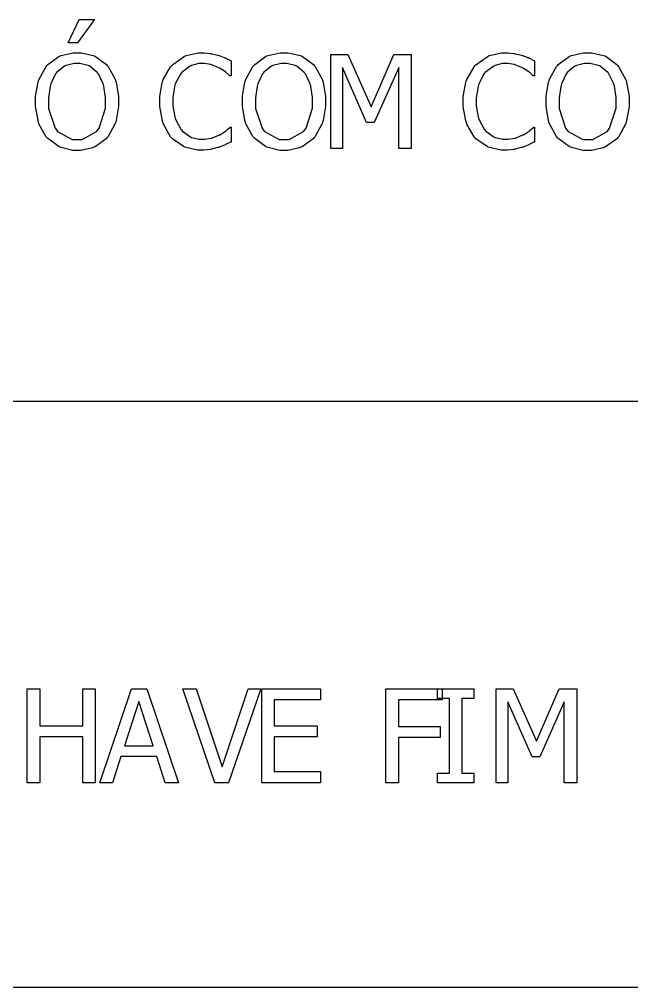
# Model space of a CAD drawing. Header units: millimetres. Extents: x 1974 to 2099, y 1386 to 1555.
# Drawn here: x 2086.35 to 2087.452, y 1484.588 to 1486.332 of the extents above; entities that cross this region are included whole.
import ezdxf

# ---------------------------------------------------------------- set-up
doc = ezdxf.new("R2010")
doc.units = ezdxf.units.MM
doc.layers.add('TEXTO', color=4, linetype='Continuous')

msp = doc.modelspace()

# ---------------------------------------------------------------- linework, layer by layer
at = {"layer": 'TEXTO', "color": 0}
for p, q in [((2086.4373, 1486.2897), (2086.4576, 1486.3321)), ((2086.4851, 1486.3321), (2086.4542, 1486.2897)), ((2086.4576, 1486.3321), (2086.4851, 1486.3321)), ((2086.4576, 1486.3321), (2086.4576, 1486.3321)), ((2086.4542, 1486.2897), (2086.4373, 1486.2897)), ((2086.4008, 1486.2511), (2086.4205, 1486.2653)), ((2086.4205, 1486.2653), (2086.4229, 1486.2663)), ((2086.4229, 1486.2663), (2086.4251, 1486.2673)), ((2086.4251, 1486.2673), (2086.4465, 1486.2721)), ((2086.4465, 1486.2721), (2086.4536, 1486.2721)), ((2086.4536, 1486.2721), (2086.4614, 1486.2721)), ((2086.4614, 1486.2721), (2086.4824, 1486.2673)), ((2086.4824, 1486.2673), (2086.4847, 1486.2662)), ((2086.4847, 1486.2662), (2086.487, 1486.2652)), ((2086.487, 1486.2652), (2086.5064, 1486.2511)), ((2086.6253, 1486.2504), (2086.6453, 1486.2647)), ((2086.6453, 1486.2647), (2086.6477, 1486.2657)), ((2086.6477, 1486.2657), (2086.6498, 1486.2668)), ((2086.6498, 1486.2668), (2086.6714, 1486.2717)), ((2086.6714, 1486.2717), (2086.6786, 1486.2717)), ((2086.6786, 1486.2717), (2086.6826, 1486.2717)), ((2086.6826, 1486.2717), (2086.6932, 1486.2707)), ((2086.6932, 1486.2707), (2086.6945, 1486.2704)), ((2086.6945, 1486.2704), (2086.6957, 1486.2702)), ((2086.6957, 1486.2702), (2086.7072, 1486.2676)), ((2086.7072, 1486.2676), (2086.7083, 1486.2673)), ((2086.7083, 1486.2673), (2086.7092, 1486.2671)), ((2086.7092, 1486.2671), (2086.7185, 1486.2635)), ((2086.7185, 1486.2635), (2086.7195, 1486.263)), ((2086.7195, 1486.263), (2086.7204, 1486.2626)), ((2086.7734, 1486.2511), (2086.7931, 1486.2653)), ((2086.7931, 1486.2653), (2086.7954, 1486.2663)), ((2086.7954, 1486.2663), (2086.7976, 1486.2673)), ((2086.7976, 1486.2673), (2086.819, 1486.2721)), ((2086.819, 1486.2721), (2086.8261, 1486.2721)), ((2086.8261, 1486.2721), (2086.8339, 1486.2721)), ((2086.8339, 1486.2721), (2086.855, 1486.2673)), ((2086.855, 1486.2673), (2086.8573, 1486.2662)), ((2086.8573, 1486.2662), (2086.8595, 1486.2652)), ((2086.8595, 1486.2652), (2086.8791, 1486.2511)), ((2086.9102, 1486.0997), (2086.9102, 1486.2686)), ((2086.9102, 1486.2686), (2086.9409, 1486.2686)), ((2086.9409, 1486.2686), (2086.9831, 1486.1746)), ((2086.9831, 1486.1746), (2087.0238, 1486.2686)), ((2087.0238, 1486.2686), (2087.055, 1486.2686)), ((2087.055, 1486.2686), (2087.055, 1486.0997)), ((2087.055, 1486.2686), (2087.055, 1486.2686)), ((2087.1717, 1486.2504), (2087.1917, 1486.2647)), ((2087.1917, 1486.2647), (2087.194, 1486.2657)), ((2087.194, 1486.2657), (2087.1963, 1486.2668)), ((2087.1963, 1486.2668), (2087.2178, 1486.2717)), ((2087.2178, 1486.2717), (2087.2249, 1486.2717)), ((2087.2249, 1486.2717), (2087.2289, 1486.2717)), ((2087.2289, 1486.2717), (2087.2397, 1486.2707)), ((2087.2397, 1486.2707), (2087.241, 1486.2704)), ((2087.241, 1486.2704), (2087.2422, 1486.2702)), ((2087.2422, 1486.2702), (2087.2537, 1486.2676)), ((2087.2537, 1486.2676), (2087.2548, 1486.2673)), ((2087.2548, 1486.2673), (2087.2556, 1486.2671)), ((2087.2556, 1486.2671), (2087.2649, 1486.2635)), ((2087.2649, 1486.2635), (2087.2659, 1486.263)), ((2087.2659, 1486.263), (2087.2668, 1486.2626)), ((2087.3198, 1486.2511), (2087.3395, 1486.2653)), ((2087.3395, 1486.2653), (2087.3417, 1486.2663)), ((2087.3417, 1486.2663), (2087.344, 1486.2673)), ((2087.344, 1486.2673), (2087.3655, 1486.2721)), ((2087.3655, 1486.2721), (2087.3726, 1486.2721)), ((2087.3726, 1486.2721), (2087.3804, 1486.2721)), ((2087.3804, 1486.2721), (2087.4014, 1486.2673)), ((2087.4014, 1486.2673), (2087.4037, 1486.2662)), ((2087.4037, 1486.2662), (2087.4059, 1486.2652)), ((2087.4059, 1486.2652), (2087.4254, 1486.2511)), ((2086.3851, 1486.2243), (2086.3977, 1486.2473)), ((2086.3977, 1486.2473), (2086.3993, 1486.2492)), ((2086.3993, 1486.2492), (2086.4008, 1486.2511)), ((2086.4308, 1486.2478), (2086.4173, 1486.2368)), ((2086.4324, 1486.2485), (2086.4308, 1486.2478)), ((2086.4339, 1486.2493), (2086.4324, 1486.2485)), ((2086.4484, 1486.2528), (2086.4339, 1486.2493)), ((2086.4537, 1486.2528), (2086.4484, 1486.2528)), ((2086.4586, 1486.2528), (2086.4537, 1486.2528)), ((2086.4734, 1486.2492), (2086.4586, 1486.2528)), ((2086.475, 1486.2484), (2086.4734, 1486.2492)), ((2086.4766, 1486.2478), (2086.475, 1486.2484)), ((2086.49, 1486.2367), (2086.4766, 1486.2478)), ((2086.5064, 1486.2511), (2086.5081, 1486.2492)), ((2086.5081, 1486.2492), (2086.5096, 1486.2473)), ((2086.5081, 1486.2492), (2086.5081, 1486.2492)), ((2086.5096, 1486.2473), (2086.5221, 1486.2245)), ((2086.6089, 1486.2236), (2086.622, 1486.2465)), ((2086.622, 1486.2465), (2086.6237, 1486.2484)), ((2086.6237, 1486.2484), (2086.6253, 1486.2504)), ((2086.6562, 1486.2475), (2086.6422, 1486.2365)), ((2086.6579, 1486.2481), (2086.6562, 1486.2475)), ((2086.6595, 1486.2489), (2086.6579, 1486.2481)), ((2086.6731, 1486.2525), (2086.6595, 1486.2489)), ((2086.6783, 1486.2525), (2086.6731, 1486.2525)), ((2086.6824, 1486.2525), (2086.6783, 1486.2525)), ((2086.6946, 1486.2507), (2086.6824, 1486.2525)), ((2086.696, 1486.2502), (2086.6946, 1486.2507)), ((2086.6972, 1486.2499), (2086.696, 1486.2502)), ((2086.7088, 1486.245), (2086.6972, 1486.2499)), ((2086.7204, 1486.2626), (2086.7298, 1486.2579)), ((2086.7298, 1486.2579), (2086.7308, 1486.2573)), ((2086.7308, 1486.2573), (2086.7308, 1486.2303)), ((2086.7577, 1486.2243), (2086.7702, 1486.2473)), ((2086.7702, 1486.2473), (2086.7718, 1486.2492)), ((2086.7718, 1486.2492), (2086.7734, 1486.2511)), ((2086.8034, 1486.2478), (2086.7899, 1486.2368)), ((2086.8049, 1486.2485), (2086.8034, 1486.2478)), ((2086.8063, 1486.2493), (2086.8049, 1486.2485)), ((2086.8209, 1486.2528), (2086.8063, 1486.2493)), ((2086.8263, 1486.2528), (2086.8209, 1486.2528)), ((2086.8311, 1486.2528), (2086.8263, 1486.2528)), ((2086.846, 1486.2492), (2086.8311, 1486.2528)), ((2086.8476, 1486.2484), (2086.846, 1486.2492)), ((2086.8491, 1486.2478), (2086.8476, 1486.2484)), ((2086.8625, 1486.2367), (2086.8491, 1486.2478)), ((2086.8791, 1486.2511), (2086.8807, 1486.2492)), ((2086.8807, 1486.2492), (2086.8822, 1486.2473)), ((2086.8807, 1486.2492), (2086.8807, 1486.2492)), ((2086.8822, 1486.2473), (2086.8946, 1486.2245)), ((2087.1552, 1486.2236), (2087.1683, 1486.2465)), ((2087.1683, 1486.2465), (2087.17, 1486.2484)), ((2087.17, 1486.2484), (2087.1717, 1486.2504)), ((2087.2027, 1486.2475), (2087.1886, 1486.2365)), ((2087.2043, 1486.2481), (2087.2027, 1486.2475)), ((2087.2059, 1486.2489), (2087.2043, 1486.2481)), ((2087.2197, 1486.2525), (2087.2059, 1486.2489)), ((2087.2248, 1486.2525), (2087.2197, 1486.2525)), ((2087.2289, 1486.2525), (2087.2248, 1486.2525)), ((2087.2411, 1486.2507), (2087.2289, 1486.2525)), ((2087.2423, 1486.2502), (2087.2411, 1486.2507)), ((2087.2436, 1486.2499), (2087.2423, 1486.2502)), ((2087.2553, 1486.245), (2087.2436, 1486.2499)), ((2087.2668, 1486.2626), (2087.2762, 1486.2579)), ((2087.2762, 1486.2579), (2087.2772, 1486.2573)), ((2087.2772, 1486.2573), (2087.2772, 1486.2303)), ((2087.3041, 1486.2243), (2087.3167, 1486.2473)), ((2087.3167, 1486.2473), (2087.3183, 1486.2492)), ((2087.3183, 1486.2492), (2087.3198, 1486.2511)), ((2087.3498, 1486.2478), (2087.3364, 1486.2368)), ((2087.3514, 1486.2485), (2087.3498, 1486.2478)), ((2087.3529, 1486.2493), (2087.3514, 1486.2485)), ((2087.3674, 1486.2528), (2087.3529, 1486.2493)), ((2087.3727, 1486.2528), (2087.3674, 1486.2528)), ((2087.3776, 1486.2528), (2087.3727, 1486.2528)), ((2087.3923, 1486.2492), (2087.3776, 1486.2528)), ((2087.394, 1486.2484), (2087.3923, 1486.2492)), ((2087.3955, 1486.2478), (2087.394, 1486.2484)), ((2087.409, 1486.2367), (2087.3955, 1486.2478)), ((2087.4254, 1486.2511), (2087.4271, 1486.2492)), ((2087.4271, 1486.2492), (2087.4286, 1486.2473)), ((2087.4271, 1486.2492), (2087.4271, 1486.2492)), ((2087.4286, 1486.2473), (2087.4411, 1486.2245)), ((2086.415, 1486.2339), (2086.4065, 1486.2158)), ((2086.4162, 1486.2352), (2086.415, 1486.2339)), ((2086.4173, 1486.2368), (2086.4162, 1486.2352)), ((2086.4912, 1486.2352), (2086.49, 1486.2367)), ((2086.4922, 1486.2339), (2086.4912, 1486.2352)), ((2086.5007, 1486.216), (2086.4922, 1486.2339)), ((2086.6398, 1486.2337), (2086.6305, 1486.2157)), ((2086.641, 1486.235), (2086.6398, 1486.2337)), ((2086.6422, 1486.2365), (2086.641, 1486.235)), ((2086.71, 1486.2445), (2086.7088, 1486.245)), ((2086.7111, 1486.2439), (2086.71, 1486.2445)), ((2086.7206, 1486.2376), (2086.7111, 1486.2439)), ((2086.7214, 1486.2369), (2086.7206, 1486.2376)), ((2086.7221, 1486.2363), (2086.7214, 1486.2369)), ((2086.7285, 1486.2307), (2086.7221, 1486.2363)), ((2086.729, 1486.2303), (2086.7285, 1486.2307)), ((2086.7308, 1486.2303), (2086.729, 1486.2303)), ((2086.7875, 1486.2339), (2086.7791, 1486.2158)), ((2086.7887, 1486.2352), (2086.7875, 1486.2339)), ((2086.7899, 1486.2368), (2086.7887, 1486.2352)), ((2086.8637, 1486.2352), (2086.8625, 1486.2367)), ((2086.8648, 1486.2339), (2086.8637, 1486.2352)), ((2086.8733, 1486.216), (2086.8648, 1486.2339)), ((2086.9749, 1486.1463), (2086.9312, 1486.2452)), ((2086.9312, 1486.2452), (2086.9312, 1486.0997)), ((2087.0326, 1486.2452), (2086.9885, 1486.1463)), ((2087.0326, 1486.0997), (2087.0326, 1486.2452)), ((2087.1861, 1486.2337), (2087.1769, 1486.2157)), ((2087.1874, 1486.235), (2087.1861, 1486.2337)), ((2087.1886, 1486.2365), (2087.1874, 1486.235)), ((2087.2564, 1486.2445), (2087.2553, 1486.245)), ((2087.2575, 1486.2439), (2087.2564, 1486.2445)), ((2087.267, 1486.2376), (2087.2575, 1486.2439)), ((2087.2677, 1486.2369), (2087.267, 1486.2376)), ((2087.2685, 1486.2363), (2087.2677, 1486.2369)), ((2087.2749, 1486.2307), (2087.2685, 1486.2363)), ((2087.2753, 1486.2303), (2087.2749, 1486.2307)), ((2087.2772, 1486.2303), (2087.2753, 1486.2303)), ((2087.334, 1486.2339), (2087.3255, 1486.2158)), ((2087.3352, 1486.2352), (2087.334, 1486.2339)), ((2087.3364, 1486.2368), (2087.3352, 1486.2352)), ((2087.4102, 1486.2352), (2087.409, 1486.2367)), ((2087.4112, 1486.2339), (2087.4102, 1486.2352)), ((2087.4197, 1486.216), (2087.4112, 1486.2339)), ((2086.379, 1486.1935), (2086.3834, 1486.219)), ((2086.3834, 1486.219), (2086.3843, 1486.2216)), ((2086.3843, 1486.2216), (2086.3851, 1486.2243)), ((2086.4053, 1486.2114), (2086.4024, 1486.191)), ((2086.4059, 1486.2136), (2086.4053, 1486.2114)), ((2086.4065, 1486.2158), (2086.4059, 1486.2136)), ((2086.5014, 1486.2138), (2086.5007, 1486.216)), ((2086.5019, 1486.2117), (2086.5014, 1486.2138)), ((2086.505, 1486.1916), (2086.5019, 1486.2117)), ((2086.5221, 1486.2245), (2086.5231, 1486.2217)), ((2086.5231, 1486.2217), (2086.524, 1486.219)), ((2086.524, 1486.219), (2086.5284, 1486.1929)), ((2086.6025, 1486.1933), (2086.607, 1486.2183)), ((2086.607, 1486.2183), (2086.608, 1486.2209)), ((2086.608, 1486.2209), (2086.6089, 1486.2236)), ((2086.6292, 1486.2113), (2086.6259, 1486.1909)), ((2086.6298, 1486.2134), (2086.6292, 1486.2113)), ((2086.6305, 1486.2157), (2086.6298, 1486.2134)), ((2086.7516, 1486.1935), (2086.7559, 1486.219)), ((2086.7559, 1486.219), (2086.7568, 1486.2216)), ((2086.7568, 1486.2216), (2086.7577, 1486.2243)), ((2086.7778, 1486.2114), (2086.7749, 1486.191)), ((2086.7785, 1486.2136), (2086.7778, 1486.2114)), ((2086.7791, 1486.2158), (2086.7785, 1486.2136)), ((2086.874, 1486.2138), (2086.8733, 1486.216)), ((2086.8746, 1486.2117), (2086.874, 1486.2138)), ((2086.8776, 1486.1916), (2086.8746, 1486.2117)), ((2086.8946, 1486.2245), (2086.8956, 1486.2217)), ((2086.8956, 1486.2217), (2086.8965, 1486.219)), ((2086.8965, 1486.219), (2086.901, 1486.1929)), ((2087.149, 1486.1933), (2087.1533, 1486.2183)), ((2087.1533, 1486.2183), (2087.1543, 1486.2209)), ((2087.1543, 1486.2209), (2087.1552, 1486.2236)), ((2087.1757, 1486.2113), (2087.1724, 1486.1909)), ((2087.1764, 1486.2134), (2087.1757, 1486.2113)), ((2087.1769, 1486.2157), (2087.1764, 1486.2134)), ((2087.2979, 1486.1935), (2087.3023, 1486.219)), ((2087.3023, 1486.219), (2087.3033, 1486.2216)), ((2087.3033, 1486.2216), (2087.3041, 1486.2243)), ((2087.3243, 1486.2114), (2087.3213, 1486.191)), ((2087.3249, 1486.2136), (2087.3243, 1486.2114)), ((2087.3255, 1486.2158), (2087.3249, 1486.2136)), ((2087.4204, 1486.2138), (2087.4197, 1486.216)), ((2087.4209, 1486.2117), (2087.4204, 1486.2138)), ((2087.424, 1486.1916), (2087.4209, 1486.2117)), ((2087.4411, 1486.2245), (2087.442, 1486.2217)), ((2087.442, 1486.2217), (2087.4429, 1486.219)), ((2087.4429, 1486.219), (2087.4473, 1486.1929)), ((2086.379, 1486.1841), (2086.379, 1486.1935)), ((2086.6025, 1486.184), (2086.6025, 1486.1933)), ((2086.7516, 1486.1841), (2086.7516, 1486.1935)), ((2087.149, 1486.184), (2087.149, 1486.1933)), ((2087.2979, 1486.1841), (2087.2979, 1486.1935)), ((2086.379, 1486.1756), (2086.379, 1486.1841)), ((2086.4024, 1486.191), (2086.4024, 1486.1841)), ((2086.4024, 1486.1841), (2086.4024, 1486.1714)), ((2086.505, 1486.1841), (2086.505, 1486.1916)), ((2086.505, 1486.1722), (2086.505, 1486.1841)), ((2086.505, 1486.1841), (2086.505, 1486.1841)), ((2086.5284, 1486.1929), (2086.5284, 1486.1841)), ((2086.5284, 1486.1841), (2086.5284, 1486.1749)), ((2086.6025, 1486.1753), (2086.6025, 1486.184)), ((2086.6259, 1486.1909), (2086.6259, 1486.184)), ((2086.6259, 1486.184), (2086.6259, 1486.1765)), ((2086.6259, 1486.1765), (2086.6294, 1486.1563)), ((2086.7516, 1486.1756), (2086.7516, 1486.1841)), ((2086.7749, 1486.191), (2086.7749, 1486.1841)), ((2086.7749, 1486.1841), (2086.7749, 1486.1714)), ((2086.8776, 1486.1841), (2086.8776, 1486.1916)), ((2086.8776, 1486.1722), (2086.8776, 1486.1841)), ((2086.8776, 1486.1841), (2086.8776, 1486.1841)), ((2086.901, 1486.1929), (2086.901, 1486.1841)), ((2086.901, 1486.1841), (2086.901, 1486.1749)), ((2087.149, 1486.1753), (2087.149, 1486.184)), ((2087.1724, 1486.1909), (2087.1724, 1486.184)), ((2087.1724, 1486.184), (2087.1724, 1486.1765)), ((2087.1724, 1486.1765), (2087.1758, 1486.1563)), ((2087.2979, 1486.1756), (2087.2979, 1486.1841)), ((2087.3213, 1486.191), (2087.3213, 1486.1841)), ((2087.3213, 1486.1841), (2087.3213, 1486.1714)), ((2087.424, 1486.1841), (2087.424, 1486.1916)), ((2087.424, 1486.1722), (2087.424, 1486.1841)), ((2087.424, 1486.1841), (2087.424, 1486.1841)), ((2087.4473, 1486.1929), (2087.4473, 1486.1841)), ((2087.4473, 1486.1841), (2087.4473, 1486.1749)), ((2086.3834, 1486.1498), (2086.379, 1486.1756)), ((2086.4024, 1486.1714), (2086.4139, 1486.1363)), ((2086.4934, 1486.1363), (2086.505, 1486.1722)), ((2086.5284, 1486.1749), (2086.524, 1486.1498)), ((2086.6072, 1486.1491), (2086.6025, 1486.1753)), ((2086.7559, 1486.1498), (2086.7516, 1486.1756)), ((2086.7749, 1486.1714), (2086.7866, 1486.1363)), ((2086.8659, 1486.1363), (2086.8776, 1486.1722)), ((2086.901, 1486.1749), (2086.8966, 1486.1498)), ((2087.1536, 1486.1491), (2087.149, 1486.1753)), ((2087.3023, 1486.1498), (2087.2979, 1486.1756)), ((2087.3213, 1486.1714), (2087.3329, 1486.1363)), ((2087.4124, 1486.1363), (2087.424, 1486.1722)), ((2087.4473, 1486.1749), (2087.443, 1486.1498)), ((2086.3843, 1486.147), (2086.3834, 1486.1498)), ((2086.385, 1486.1442), (2086.3843, 1486.147)), ((2086.3975, 1486.1211), (2086.385, 1486.1442)), ((2086.5223, 1486.1444), (2086.5097, 1486.1211)), ((2086.5232, 1486.147), (2086.5223, 1486.1444)), ((2086.524, 1486.1498), (2086.5232, 1486.147)), ((2086.6082, 1486.1463), (2086.6072, 1486.1491)), ((2086.609, 1486.1436), (2086.6082, 1486.1463)), ((2086.622, 1486.1207), (2086.609, 1486.1436)), ((2086.6294, 1486.1563), (2086.6301, 1486.1541)), ((2086.6301, 1486.1541), (2086.6308, 1486.1521)), ((2086.6308, 1486.1521), (2086.6403, 1486.1344)), ((2086.7568, 1486.147), (2086.7559, 1486.1498)), ((2086.7577, 1486.1442), (2086.7568, 1486.147)), ((2086.7701, 1486.1211), (2086.7577, 1486.1442)), ((2086.8948, 1486.1444), (2086.8822, 1486.1211)), ((2086.8957, 1486.147), (2086.8948, 1486.1444)), ((2086.8966, 1486.1498), (2086.8957, 1486.147)), ((2086.9885, 1486.1463), (2086.9749, 1486.1463)), ((2087.1545, 1486.1463), (2087.1536, 1486.1491)), ((2087.1555, 1486.1436), (2087.1545, 1486.1463)), ((2087.1684, 1486.1207), (2087.1555, 1486.1436)), ((2087.1758, 1486.1563), (2087.1766, 1486.1541)), ((2087.1766, 1486.1541), (2087.1772, 1486.1521)), ((2087.1772, 1486.1521), (2087.1867, 1486.1344)), ((2087.3032, 1486.147), (2087.3023, 1486.1498)), ((2087.3041, 1486.1442), (2087.3032, 1486.147)), ((2087.3165, 1486.1211), (2087.3041, 1486.1442)), ((2087.4413, 1486.1444), (2087.4287, 1486.1211)), ((2087.4422, 1486.147), (2087.4413, 1486.1444)), ((2087.443, 1486.1498), (2087.4422, 1486.147)), ((2086.4139, 1486.1363), (2086.4163, 1486.1332)), ((2086.4163, 1486.1332), (2086.4186, 1486.1303)), ((2086.4186, 1486.1303), (2086.4449, 1486.1156)), ((2086.4631, 1486.1156), (2086.4888, 1486.1303)), ((2086.4888, 1486.1303), (2086.4912, 1486.1332)), ((2086.4912, 1486.1332), (2086.4934, 1486.1363)), ((2086.6403, 1486.1344), (2086.6416, 1486.133)), ((2086.6416, 1486.133), (2086.6428, 1486.1316)), ((2086.6428, 1486.1316), (2086.6565, 1486.1211)), ((2086.6977, 1486.1188), (2086.71, 1486.1239)), ((2086.71, 1486.1239), (2086.7111, 1486.1244)), ((2086.7111, 1486.1244), (2086.7121, 1486.125)), ((2086.7121, 1486.125), (2086.7211, 1486.131)), ((2086.7211, 1486.131), (2086.7219, 1486.1316)), ((2086.7219, 1486.1316), (2086.7226, 1486.1323)), ((2086.7226, 1486.1323), (2086.7285, 1486.1375)), ((2086.7285, 1486.1375), (2086.729, 1486.1379)), ((2086.729, 1486.1379), (2086.7308, 1486.1379)), ((2086.7308, 1486.1379), (2086.7308, 1486.1111)), ((2086.7866, 1486.1363), (2086.7889, 1486.1332)), ((2086.7889, 1486.1332), (2086.7911, 1486.1303)), ((2086.7911, 1486.1303), (2086.8174, 1486.1156)), ((2086.8356, 1486.1156), (2086.8614, 1486.1303)), ((2086.8614, 1486.1303), (2086.8637, 1486.1332)), ((2086.8637, 1486.1332), (2086.8659, 1486.1363)), ((2087.1867, 1486.1344), (2087.188, 1486.133)), ((2087.188, 1486.133), (2087.1892, 1486.1316)), ((2087.1892, 1486.1316), (2087.203, 1486.1211)), ((2087.2442, 1486.1188), (2087.2564, 1486.1239)), ((2087.2564, 1486.1239), (2087.2576, 1486.1244)), ((2087.2576, 1486.1244), (2087.2585, 1486.125)), ((2087.2585, 1486.125), (2087.2675, 1486.131)), ((2087.2675, 1486.131), (2087.2683, 1486.1316)), ((2087.2683, 1486.1316), (2087.269, 1486.1323)), ((2087.269, 1486.1323), (2087.2751, 1486.1375)), ((2087.2751, 1486.1375), (2087.2755, 1486.1379)), ((2087.2755, 1486.1379), (2087.2772, 1486.1379)), ((2087.2772, 1486.1379), (2087.2772, 1486.1111)), ((2087.3329, 1486.1363), (2087.3353, 1486.1332)), ((2087.3353, 1486.1332), (2087.3376, 1486.1303)), ((2087.3376, 1486.1303), (2087.3639, 1486.1156)), ((2087.3821, 1486.1156), (2087.4078, 1486.1303)), ((2087.4078, 1486.1303), (2087.4101, 1486.1332)), ((2087.4101, 1486.1332), (2087.4124, 1486.1363)), ((2086.3992, 1486.1192), (2086.3975, 1486.1211)), ((2086.4008, 1486.1174), (2086.3992, 1486.1192)), ((2086.4205, 1486.103), (2086.4008, 1486.1174)), ((2086.4449, 1486.1156), (2086.4537, 1486.1156)), ((2086.4537, 1486.1156), (2086.4631, 1486.1156)), ((2086.5063, 1486.1172), (2086.4862, 1486.1028)), ((2086.5081, 1486.1192), (2086.5063, 1486.1172)), ((2086.5097, 1486.1211), (2086.5081, 1486.1192)), ((2086.6238, 1486.1188), (2086.622, 1486.1207)), ((2086.6254, 1486.117), (2086.6238, 1486.1188)), ((2086.6454, 1486.1032), (2086.6254, 1486.117)), ((2086.6565, 1486.1211), (2086.6581, 1486.1203)), ((2086.6581, 1486.1203), (2086.6597, 1486.1196)), ((2086.6597, 1486.1196), (2086.6736, 1486.1161)), ((2086.6736, 1486.1161), (2086.6783, 1486.1161)), ((2086.6783, 1486.1161), (2086.6828, 1486.1161)), ((2086.6828, 1486.1161), (2086.6949, 1486.118)), ((2086.6949, 1486.118), (2086.6964, 1486.1184)), ((2086.6964, 1486.1184), (2086.6977, 1486.1188)), ((2086.7202, 1486.1062), (2086.7193, 1486.1058)), ((2086.7209, 1486.1066), (2086.7202, 1486.1062)), ((2086.7298, 1486.1108), (2086.7209, 1486.1066)), ((2086.7308, 1486.1111), (2086.7298, 1486.1108)), ((2086.7717, 1486.1192), (2086.7701, 1486.1211)), ((2086.7734, 1486.1174), (2086.7717, 1486.1192)), ((2086.793, 1486.103), (2086.7734, 1486.1174)), ((2086.8174, 1486.1156), (2086.8263, 1486.1156)), ((2086.8263, 1486.1156), (2086.8356, 1486.1156)), ((2086.8789, 1486.1172), (2086.8587, 1486.1028)), ((2086.8807, 1486.1192), (2086.8789, 1486.1172)), ((2086.8822, 1486.1211), (2086.8807, 1486.1192)), ((2087.1702, 1486.1188), (2087.1684, 1486.1207)), ((2087.1718, 1486.117), (2087.1702, 1486.1188)), ((2087.1918, 1486.1032), (2087.1718, 1486.117)), ((2087.203, 1486.1211), (2087.2046, 1486.1203)), ((2087.2046, 1486.1203), (2087.2061, 1486.1196)), ((2087.2061, 1486.1196), (2087.2201, 1486.1161)), ((2087.2201, 1486.1161), (2087.2248, 1486.1161)), ((2087.2248, 1486.1161), (2087.2292, 1486.1161)), ((2087.2292, 1486.1161), (2087.2413, 1486.118)), ((2087.2413, 1486.118), (2087.2428, 1486.1184)), ((2087.2428, 1486.1184), (2087.2442, 1486.1188)), ((2087.2667, 1486.1062), (2087.2658, 1486.1058)), ((2087.2675, 1486.1066), (2087.2667, 1486.1062)), ((2087.2762, 1486.1108), (2087.2675, 1486.1066)), ((2087.2772, 1486.1111), (2087.2762, 1486.1108)), ((2087.3181, 1486.1192), (2087.3165, 1486.1211)), ((2087.3198, 1486.1174), (2087.3181, 1486.1192)), ((2087.3395, 1486.103), (2087.3198, 1486.1174)), ((2087.3639, 1486.1156), (2087.3727, 1486.1156)), ((2087.3727, 1486.1156), (2087.3821, 1486.1156)), ((2087.4253, 1486.1172), (2087.4052, 1486.1028)), ((2087.4271, 1486.1192), (2087.4253, 1486.1172)), ((2087.4287, 1486.1211), (2087.4271, 1486.1192)), ((2086.4228, 1486.102), (2086.4205, 1486.103)), ((2086.425, 1486.1011), (2086.4228, 1486.102)), ((2086.4458, 1486.0962), (2086.425, 1486.1011)), ((2086.4536, 1486.0962), (2086.4458, 1486.0962)), ((2086.4606, 1486.0962), (2086.4536, 1486.0962)), ((2086.4817, 1486.101), (2086.4606, 1486.0962)), ((2086.484, 1486.1018), (2086.4817, 1486.101)), ((2086.4862, 1486.1028), (2086.484, 1486.1018)), ((2086.6477, 1486.1022), (2086.6454, 1486.1032)), ((2086.6501, 1486.1013), (2086.6477, 1486.1022)), ((2086.6705, 1486.0967), (2086.6501, 1486.1013)), ((2086.6782, 1486.0967), (2086.6705, 1486.0967)), ((2086.682, 1486.0967), (2086.6782, 1486.0967)), ((2086.6782, 1486.0967), (2086.6782, 1486.0967)), ((2086.6936, 1486.0977), (2086.682, 1486.0967)), ((2086.6946, 1486.0979), (2086.6936, 1486.0977)), ((2086.6956, 1486.0982), (2086.6946, 1486.0979)), ((2086.707, 1486.1012), (2086.6956, 1486.0982)), ((2086.7083, 1486.1015), (2086.707, 1486.1012)), ((2086.7094, 1486.102), (2086.7083, 1486.1015)), ((2086.7193, 1486.1058), (2086.7094, 1486.102)), ((2086.7953, 1486.102), (2086.793, 1486.103)), ((2086.7975, 1486.1011), (2086.7953, 1486.102)), ((2086.8184, 1486.0962), (2086.7975, 1486.1011)), ((2086.8261, 1486.0962), (2086.8184, 1486.0962)), ((2086.8332, 1486.0962), (2086.8261, 1486.0962)), ((2086.8542, 1486.101), (2086.8332, 1486.0962)), ((2086.8565, 1486.1018), (2086.8542, 1486.101)), ((2086.8587, 1486.1028), (2086.8565, 1486.1018)), ((2086.9312, 1486.0997), (2086.9102, 1486.0997)), ((2087.055, 1486.0997), (2087.0326, 1486.0997)), ((2087.1942, 1486.1022), (2087.1918, 1486.1032)), ((2087.1964, 1486.1013), (2087.1942, 1486.1022)), ((2087.2171, 1486.0967), (2087.1964, 1486.1013)), ((2087.2247, 1486.0967), (2087.2171, 1486.0967)), ((2087.2285, 1486.0967), (2087.2247, 1486.0967)), ((2087.2247, 1486.0967), (2087.2247, 1486.0967)), ((2087.24, 1486.0977), (2087.2285, 1486.0967)), ((2087.2411, 1486.0979), (2087.24, 1486.0977)), ((2087.242, 1486.0982), (2087.2411, 1486.0979)), ((2087.2535, 1486.1012), (2087.242, 1486.0982)), ((2087.2548, 1486.1015), (2087.2535, 1486.1012)), ((2087.2559, 1486.102), (2087.2548, 1486.1015)), ((2087.2658, 1486.1058), (2087.2559, 1486.102)), ((2087.3417, 1486.102), (2087.3395, 1486.103)), ((2087.344, 1486.1011), (2087.3417, 1486.102)), ((2087.3649, 1486.0962), (2087.344, 1486.1011)), ((2087.3726, 1486.0962), (2087.3649, 1486.0962)), ((2087.3796, 1486.0962), (2087.3726, 1486.0962)), ((2087.4007, 1486.101), (2087.3796, 1486.0962)), ((2087.403, 1486.1018), (2087.4007, 1486.101)), ((2087.4052, 1486.1028), (2087.403, 1486.1018)), ((2098.7779, 1485.644), (2069.8934, 1485.644)), ((2086.3639, 1484.9573), (2086.3639, 1485.1262)), ((2086.3639, 1485.1262), (2086.3863, 1485.1262)), ((2086.3863, 1485.1262), (2086.3863, 1485.0599)), ((2086.464, 1485.0599), (2086.464, 1485.1262)), ((2086.464, 1485.1262), (2086.4865, 1485.1262)), ((2086.4865, 1485.1262), (2086.4865, 1484.9573)), ((2086.4865, 1485.1262), (2086.4865, 1485.1262)), ((2086.4947, 1484.9573), (2086.5516, 1485.1262)), ((2086.5516, 1485.1262), (2086.5792, 1485.1262)), ((2086.5792, 1485.1262), (2086.6362, 1484.9573)), ((2086.7019, 1484.9573), (2086.6439, 1485.1262)), ((2086.6439, 1485.1262), (2086.6679, 1485.1262)), ((2086.6679, 1485.1262), (2086.7146, 1484.986)), ((2086.7146, 1484.986), (2086.7614, 1485.1262)), ((2086.7842, 1485.1262), (2086.7261, 1484.9573)), ((2086.7614, 1485.1262), (2086.7842, 1485.1262)), ((2086.7614, 1485.1262), (2086.7614, 1485.1262)), ((2086.7861, 1484.9573), (2086.7861, 1485.1262)), ((2086.7861, 1485.1262), (2086.8917, 1485.1262)), ((2086.8917, 1485.1262), (2086.8917, 1485.1063)), ((2087.0095, 1484.9573), (2087.0095, 1485.1262)), ((2087.0095, 1485.1262), (2087.1106, 1485.1262)), ((2087.1024, 1485.109), (2087.1024, 1485.1262)), ((2087.1024, 1485.1262), (2087.1679, 1485.1262)), ((2087.1106, 1485.1262), (2087.1106, 1485.1063)), ((2087.1106, 1485.1262), (2087.1106, 1485.1262)), ((2087.1679, 1485.1262), (2087.1679, 1485.109)), ((2087.2083, 1484.9573), (2087.2083, 1485.1262)), ((2087.2083, 1485.1262), (2087.2389, 1485.1262)), ((2087.2389, 1485.1262), (2087.281, 1485.0322)), ((2087.281, 1485.0322), (2087.3218, 1485.1262)), ((2087.3218, 1485.1262), (2087.3531, 1485.1262)), ((2087.3531, 1485.1262), (2087.3531, 1484.9573)), ((2087.3531, 1485.1262), (2087.3531, 1485.1262)), ((2086.5648, 1485.1033), (2086.5389, 1485.0237)), ((2086.5909, 1485.0237), (2086.5648, 1485.1033)), ((2086.8917, 1485.1063), (2086.8086, 1485.1063)), ((2086.8086, 1485.1063), (2086.8086, 1485.0599)), ((2087.1106, 1485.1063), (2087.032, 1485.1063)), ((2087.032, 1485.1063), (2087.032, 1485.0586)), ((2087.124, 1485.109), (2087.1024, 1485.109)), ((2087.124, 1484.9745), (2087.124, 1485.109)), ((2087.1679, 1485.109), (2087.1464, 1485.109)), ((2087.1464, 1485.109), (2087.1464, 1484.9745)), ((2087.2729, 1485.0039), (2087.2292, 1485.1028)), ((2087.2292, 1485.1028), (2087.2292, 1484.9573)), ((2087.3305, 1485.1028), (2087.2865, 1485.0039)), ((2087.3305, 1484.9573), (2087.3305, 1485.1028)), ((2086.3863, 1485.0599), (2086.464, 1485.0599)), ((2086.8086, 1485.0599), (2086.886, 1485.0599)), ((2086.886, 1485.0599), (2086.886, 1485.0401)), ((2087.032, 1485.0586), (2087.1073, 1485.0586)), ((2087.1073, 1485.0586), (2087.1073, 1485.0387)), ((2086.464, 1485.0401), (2086.3863, 1485.0401)), ((2086.3863, 1485.0401), (2086.3863, 1484.9573)), ((2086.464, 1484.9573), (2086.464, 1485.0401)), ((2086.886, 1485.0401), (2086.8086, 1485.0401)), ((2086.8086, 1485.0401), (2086.8086, 1484.9773)), ((2087.1073, 1485.0387), (2087.032, 1485.0387)), ((2087.032, 1485.0387), (2087.032, 1484.9573)), ((2086.5389, 1485.0237), (2086.5909, 1485.0237)), ((2086.5389, 1485.0237), (2086.5389, 1485.0237)), ((2086.5326, 1485.0045), (2086.5173, 1484.9573)), ((2086.5972, 1485.0045), (2086.5326, 1485.0045)), ((2086.6125, 1484.9573), (2086.5972, 1485.0045)), ((2087.2865, 1485.0039), (2087.2729, 1485.0039)), ((2086.8086, 1484.9773), (2086.8917, 1484.9773)), ((2086.8917, 1484.9773), (2086.8917, 1484.9573)), ((2087.1024, 1484.9573), (2087.1024, 1484.9745)), ((2087.1024, 1484.9745), (2087.124, 1484.9745)), ((2087.1464, 1484.9745), (2087.1679, 1484.9745)), ((2087.1679, 1484.9745), (2087.1679, 1484.9573)), ((2087.1679, 1484.9745), (2087.1679, 1484.9745)), ((2086.3863, 1484.9573), (2086.3639, 1484.9573)), ((2086.4865, 1484.9573), (2086.464, 1484.9573)), ((2086.5173, 1484.9573), (2086.4947, 1484.9573)), ((2086.5173, 1484.9573), (2086.5173, 1484.9573)), ((2086.6362, 1484.9573), (2086.6125, 1484.9573)), ((2086.7261, 1484.9573), (2086.7019, 1484.9573)), ((2086.8917, 1484.9573), (2086.7861, 1484.9573)), ((2086.8917, 1484.9573), (2086.8917, 1484.9573)), ((2087.032, 1484.9573), (2087.0095, 1484.9573)), ((2087.1679, 1484.9573), (2087.1024, 1484.9573)), ((2087.2292, 1484.9573), (2087.2083, 1484.9573)), ((2087.3531, 1484.9573), (2087.3305, 1484.9573)), ((2098.7779, 1484.5882), (2069.8934, 1484.5882))]:
    msp.add_line(p, q, dxfattribs=at)

doc.saveas('drawing.dxf')
